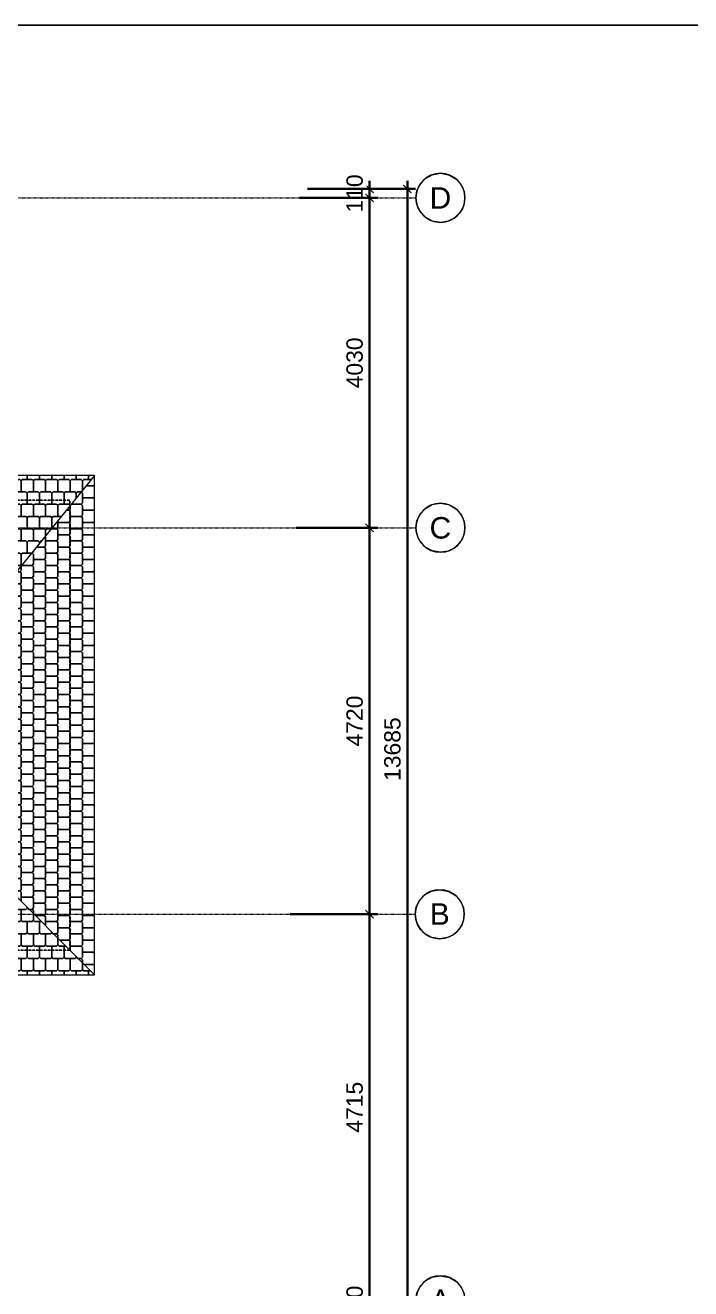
# Model space of a CAD drawing. Header units: millimetres. Extents: x -127141 to 682685, y -1234500 to 49778.
# Drawn here: x 278151 to 286286, y -277934 to -262500 of the extents above; entities that cross this region are included whole.
import ezdxf
from ezdxf.enums import TextEntityAlignment as Align

# ---------------------------------------------------------------- set-up
doc = ezdxf.new("R2010")
doc.units = ezdxf.units.MM
doc.header["$MEASUREMENT"] = 0
doc.set_wipeout_variables(frame=1)
doc.linetypes.add('DASHDOT', pattern=[1, 0.5, -0.25, 0, -0.25])
doc.linetypes.add('HIDDEN', pattern=[0.75, 0.5, -0.25])
for name, color, linetype, lineweight in [('-LINE1', 7, 'Continuous', 18), ('-WALL', 4, 'Continuous', 35), ('A-DIM', 251, 'Continuous', 15), ('A-KY HIEU', 34, 'Continuous', 20), ('A-TRUC', 251, 'DASHDOT', 5)]:
    doc.layers.add(name, color=color, linetype=linetype, lineweight=lineweight)
doc.layers.add('13. NET HATCH', color=251, linetype='Continuous')
doc.layers.add('LUOI GIONG', color=160, linetype='Continuous', plot=False)
doc.styles.add('A1-arial', font='arial.ttf', dxfattribs={"width": 0.8})
doc.styles.get("Standard").update_dxf_attribs({"font": 'arial.ttf'})
doc.dimstyles.new('DIM_LAYOUT A2-A3', dxfattribs={"dimscale": 0, "dimtxt": 2, "dimasz": 1, "dimexe": 1, "dimexo": 0, "dimgap": 0.8, "dimtad": 1, "dimdec": 0, "dimlfac": -1, "dimzin": 0, "dimdsep": 46, "dimtxsty": 'Standard', "dimblk": 'ARCHTICK', "dimcen": 1, "dimdle": 1, "dimclrd": 256, "dimclre": 256, "dimclrt": 7, "dimadec": 0, "dimazin": 0, "dimtfac": 1, "dimtdec": 0, "dimtix": 1, "dimtofl": 0, "dimtmove": 2, "dimatfit": 3, "dimldrblk": 'ARCHTICK', "dimfxl": 1, "dimtfill": 1, "dimtolj": 1, "dimtzin": 0, "dimarcsym": 0})

# ---------------------------------------------------------------- blocks, each defined once
blk = doc.blocks.new('A$C4D045CFB')
at = {"layer": '13. NET HATCH'}
h = blk.add_hatch(dxfattribs=at)
h.set_pattern_fill('MAIGO-12', color=256, scale=300, angle=180)
h.set_pattern_definition([(180, (-90, 1e-14), (-75, -150), [120, -30, 120, -30]), (270, (-75, -15), (75, -150), [135, -165]), (225, (-60, 7e-15), (-75, -150), [21.2132, -403.051]), (315, (-90, 1e-14), (75, -150), [21.2132, -403.051])])
h.paths.add_polyline_path([(1300, 6100), (1300, 5215), (1300, 5230), (1300, 4500), (0, 6100)])
h = blk.add_hatch(dxfattribs=at)
h.set_pattern_fill('MAIGO-12', color=256, scale=300, angle=270)
h.set_pattern_definition([(270, (-2e-14, -90), (150, -75), [120, -30, 120, -30]), (0, (15, -75), (150, 75), [135, -165]), (315, (-1e-14, -60), (150, -75), [21.2132, -403.051]), (45, (-2e-14, -90), (150, 75), [21.2132, -403.051])])
h.paths.add_polyline_path([(0, 6100), (1300, 4500), (1300, 1300), (0, 0)])
h = blk.add_hatch(dxfattribs=at)
h.set_pattern_fill('MAIGO-12', color=256, scale=300)
h.set_pattern_definition([(0, (90, 0), (75, 150), [120, -30, 120, -30]), (90, (75, 15), (-75, 150), [135, -165]), (45, (60, 0), (75, 150), [21.213, -403.051]), (135, (90, 0), (-75, 150), [21.213, -403.051])])
h.paths.add_polyline_path([(1300, 1300), (1300, 0), (0, 0)])
at = {"layer": '-LINE1'}
for p, q in [((0, 0), (0, 6100)), ((0, 6100), (1300, 6100)), ((0, 6100), (1300, 4500)), ((0, 0), (1300, 1300)), ((1300, 0), (0, 0))]:
    blk.add_line(p, q, dxfattribs=at)
at = {"layer": 'Defpoints', "linetype": 'HIDDEN', "ltscale": 5}
blk.add_lwpolyline([(1300, 300), (300, 300), (300, 5800), (1300, 5800)], close=True, dxfattribs=at)
blk = doc.blocks.new('_ArchTick')
at = {"color": 0, "linetype": 'ByBlock', "const_width": 0.15}
blk.add_lwpolyline([(-0.5, -0.5), (0.5, 0.5)], dxfattribs=at)
blk = doc.blocks.new('*D2483')
at = {"layer": 'A-DIM', "lineweight": -2, "transparency": 16777216}
for p, q in [((13636, 17884), (13636, 17984)), ((12917, 17884), (13736, 17884)), ((12917, 17774), (13736, 17774)), ((13636, 17774), (13636, 17674))]:
    blk.add_line(p, q, dxfattribs=at)
at = {"layer": 'Defpoints', "color": 0, "transparency": 16777216}
for p in [(12917, 17884, 0), (12917, 17774, 0)]:
    blk.add_point(p, dxfattribs=at)
at = {"layer": 'A-DIM', "lineweight": -2, "transparency": 16777216, "xscale": 100, "yscale": 100, "zscale": 100}
for p, rotation in [((13636, 17884), 270), ((13636, 17774), 90)]:
    blk.add_blockref('_ArchTick', p, dxfattribs=dict(at, rotation=rotation))
at = {"layer": 'A-DIM', "color": 7, "transparency": 16777216, "insert": (13454, 17829), "char_height": 200, "attachment_point": 5, "rotation": 90, "bg_fill": 3, "box_fill_scale": 1.25, "bg_fill_color": 256, "bg_fill_true_color": 13158600, "bg_fill_transparency": 0}
blk.add_mtext('\\A1;110', dxfattribs=at)
at = {"layer": 'Defpoints', "color": 0, "transparency": 16777216}
blk.add_point((13636, 17774), dxfattribs=at)
blk = doc.blocks.new('*D2490')
at = {"layer": 'A-DIM', "lineweight": -2, "transparency": 16777216}
for p, q in [((12778, 17774), (13736, 17774)), ((13636, 13644), (13636, 17874)), ((12778, 13744), (13736, 13744))]:
    blk.add_line(p, q, dxfattribs=at)
at = {"layer": 'Defpoints', "color": 0, "transparency": 16777216}
for p in [(12778, 17774, 0), (13636, 17774), (12778, 13744, 0)]:
    blk.add_point(p, dxfattribs=at)
at = {"layer": 'A-DIM', "lineweight": -2, "transparency": 16777216, "xscale": 100, "yscale": 100, "zscale": 100}
for p, rotation in [((13636, 17774), 90), ((13636, 13744), 270)]:
    blk.add_blockref('_ArchTick', p, dxfattribs=dict(at, rotation=rotation))
at = {"layer": 'A-DIM', "color": 7, "transparency": 16777216, "insert": (13454, 15759), "char_height": 200, "attachment_point": 5, "rotation": 90, "bg_fill": 3, "box_fill_scale": 1.25, "bg_fill_color": 256, "bg_fill_true_color": 13158600, "bg_fill_transparency": 0}
blk.add_mtext('\\A1;4030', dxfattribs=at)
blk = doc.blocks.new('*D2496')
at = {"layer": 'A-DIM', "lineweight": -2, "transparency": 16777216}
for p, q in [((13636, 4209), (13636, 9124)), ((12665, 9024), (13736, 9024)), ((12665, 4309), (13736, 4309))]:
    blk.add_line(p, q, dxfattribs=at)
at = {"layer": 'Defpoints', "color": 0, "transparency": 16777216}
for p in [(12665, 9024, 0), (13636, 9024), (12665, 4309, 0)]:
    blk.add_point(p, dxfattribs=at)
at = {"layer": 'A-DIM', "lineweight": -2, "transparency": 16777216, "xscale": 100, "yscale": 100, "zscale": 100}
for p, rotation in [((13636, 9024), 90), ((13636, 4309), 270)]:
    blk.add_blockref('_ArchTick', p, dxfattribs=dict(at, rotation=rotation))
at = {"layer": 'A-DIM', "color": 7, "transparency": 16777216, "insert": (13454, 6666), "char_height": 200, "attachment_point": 5, "rotation": 90, "bg_fill": 3, "box_fill_scale": 1.25, "bg_fill_color": 256, "bg_fill_true_color": 13158600, "bg_fill_transparency": 0}
blk.add_mtext('\\A1;4715', dxfattribs=at)
blk = doc.blocks.new('*D2497')
at = {"layer": 'A-DIM', "lineweight": -2, "transparency": 16777216}
for p, q in [((12740, 13744), (13736, 13744)), ((13636, 8924), (13636, 13844)), ((12740, 9024), (13736, 9024))]:
    blk.add_line(p, q, dxfattribs=at)
at = {"layer": 'Defpoints', "color": 0, "transparency": 16777216}
for p in [(12740, 13744, 0), (13636, 13744), (12740, 9024, 0)]:
    blk.add_point(p, dxfattribs=at)
at = {"layer": 'A-DIM', "lineweight": -2, "transparency": 16777216, "xscale": 100, "yscale": 100, "zscale": 100}
for p, rotation in [((13636, 13744), 90), ((13636, 9024), 270)]:
    blk.add_blockref('_ArchTick', p, dxfattribs=dict(at, rotation=rotation))
at = {"layer": 'A-DIM', "color": 7, "transparency": 16777216, "insert": (13454, 11384), "char_height": 200, "attachment_point": 5, "rotation": 90, "bg_fill": 3, "box_fill_scale": 1.25, "bg_fill_color": 256, "bg_fill_true_color": 13158600, "bg_fill_transparency": 0}
blk.add_mtext('\\A1;4720', dxfattribs=at)
blk = doc.blocks.new('Tag - Metric')
blk.add_lwpolyline([(0, 3.44), (-1.1, 3.26), (-2.06, 2.76), (-2.71, 2.12), (-3.13, 1.43), (-3.37, 0.73), (-3.44, 0), (-3.3, -0.99), (-2.83, -1.96), (-2.11, -2.72), (-1.16, -3.24), (0, -3.44), (1.28, -3.19), (2.29, -2.57), (2.96, -1.75), (3.33, -0.88), (3.44, 0), (3.34, 0.84), (3.08, 1.53), (2.65, 2.2), (1.84, 2.91), (1.07, 3.27), (0, 3.44)], close=True)
blk.add_circle((0, 0), 3.44)
at = {"style": 'A1-arial', "flags": 8}
blk.add_attdef('1', text='', height=3, dxfattribs=at).set_placement((0, 0), align=Align.MIDDLE_CENTER)
blk = doc.blocks.new('*D2499')
at = {"layer": 'A-DIM', "lineweight": -2, "transparency": 16777216}
for p, q in [((14098, 17984), (14098, 4099)), ((12879, 17884), (14198, 17884)), ((12879, 4199), (14198, 4199))]:
    blk.add_line(p, q, dxfattribs=at)
at = {"layer": 'Defpoints', "color": 0, "transparency": 16777216}
for p in [(12879, 17884, 0), (12879, 4199, 0), (14098, 4199)]:
    blk.add_point(p, dxfattribs=at)
at = {"layer": 'A-DIM', "lineweight": -2, "transparency": 16777216, "xscale": 100, "yscale": 100, "zscale": 100}
for p, rotation in [((14098, 17884), 90), ((14098, 4199), 270)]:
    blk.add_blockref('_ArchTick', p, dxfattribs=dict(at, rotation=rotation))
at = {"layer": 'A-DIM', "color": 7, "transparency": 16777216, "insert": (13916, 11041), "char_height": 200, "attachment_point": 5, "rotation": 90, "bg_fill": 3, "box_fill_scale": 1.25, "bg_fill_color": 256, "bg_fill_true_color": 13158600, "bg_fill_transparency": 0}
blk.add_mtext('\\A1;13685', dxfattribs=at)
blk = doc.blocks.new('*D2500')
at = {"layer": 'A-DIM', "lineweight": -2, "transparency": 16777216}
for p, q in [((13636, 4309), (13636, 4409)), ((12879, 4309), (13736, 4309)), ((12879, 4199), (13736, 4199)), ((13636, 4199), (13636, 4099))]:
    blk.add_line(p, q, dxfattribs=at)
at = {"layer": 'Defpoints', "color": 0, "transparency": 16777216}
for p in [(12879, 4309, 0), (12879, 4199, 0)]:
    blk.add_point(p, dxfattribs=at)
at = {"layer": 'A-DIM', "lineweight": -2, "transparency": 16777216, "xscale": 100, "yscale": 100, "zscale": 100}
for p, rotation in [((13636, 4309), 270), ((13636, 4199), 90)]:
    blk.add_blockref('_ArchTick', p, dxfattribs=dict(at, rotation=rotation))
at = {"layer": 'A-DIM', "color": 7, "transparency": 16777216, "insert": (13454, 4254), "char_height": 200, "attachment_point": 5, "rotation": 90, "bg_fill": 3, "box_fill_scale": 1.25, "bg_fill_color": 256, "bg_fill_true_color": 13158600, "bg_fill_transparency": 0}
blk.add_mtext('\\A1;110', dxfattribs=at)
at = {"layer": 'Defpoints', "color": 0, "transparency": 16777216}
blk.add_point((13636, 4309), dxfattribs=at)
blk = doc.blocks.new('A$C435fd1c9')
at = {"layer": 'A-KY HIEU'}
ref = blk.add_blockref('Tag - Metric', (14502, 17775.4, 0), dxfattribs=dict(at, xscale=-87.13796474971016, yscale=87.13796474971016, zscale=87.13796474971016, rotation=180))
ref.add_attrib('DETAIL#', 'D', dxfattribs={"layer": '0', "height": 262.5, "style": 'A1-arial'}).set_placement((14502, 17774.3, 0), align=Align.MIDDLE_CENTER)
ref = blk.add_blockref('Tag - Metric', (14502, 13745.4, 0), dxfattribs=dict(at, xscale=-87.13796474971016, yscale=87.13796474971016, zscale=87.13796474971016, rotation=180))
ref.add_attrib('DETAIL#', 'C', dxfattribs={"layer": '0', "height": 262.5, "style": 'A1-arial'}).set_placement((14502, 13744.3, 0), align=Align.MIDDLE_CENTER)
ref = blk.add_blockref('Tag - Metric', (14494, 9023.6, 0), dxfattribs=dict(at, xscale=-87.13796474971016, yscale=87.13796474971016, zscale=87.13796474971016, rotation=180))
ref.add_attrib('DETAIL#', 'B', dxfattribs={"layer": '0', "height": 262.5, "style": 'A1-arial'}).set_placement((14494, 9027.2, 0), align=Align.MIDDLE_CENTER)
ref = blk.add_blockref('Tag - Metric', (14502.2, 4308.7, 0), dxfattribs=dict(at, xscale=-87.13796474971016, yscale=87.13796474971016, zscale=87.13796474971016, rotation=180))
ref.add_attrib('DETAIL#', 'A', dxfattribs={"layer": '0', "height": 262.5, "style": 'A1-arial'}).set_placement((14502.2, 4308.7, 0), align=Align.MIDDLE_CENTER)
at = {"layer": 'A-DIM'}
for base, p1, p2, angle, picture, middle in [((13635.9, 17773.6, 0), (12916.8, 17883.6, 0), (12916.8, 17773.6, 0), 90, '*D2483', (13453.8, 17828.6, 0)), ((13636, 9023.6, 0), (12665, 4308.7, 0), (12664.9, 9023.6, 0), 270, '*D2496', (13453.9, 6666.1, 0))]:
    dim = blk.add_linear_dim(base=base, p1=p1, p2=p2, angle=angle, dimstyle='DIM_LAYOUT A2-A3', override={"dimscale": 100}, dxfattribs=at)
    dim.commit()
    dim.dimension.update_dxf_attribs({"geometry": picture, "text_midpoint": middle})
dim = blk.add_linear_dim(base=(13635.9, 17773.6, 0), p1=(12777.9, 13743.6, 0), p2=(12777.9, 17773.6, 0), angle=270, dimstyle='DIM_LAYOUT A2-A3', override={"dimscale": 100}, dxfattribs=at)
dim.commit()
dim.dimension.update_dxf_attribs({"geometry": '*D2490', "text_midpoint": (13453.7, 15758.6, 0)})
dim = blk.add_linear_dim(base=(13635.9, 13743.6, 0), p1=(12740.2, 9023.6, 0), p2=(12740.2, 13743.6, 0), angle=270, dimstyle='DIM_LAYOUT A2-A3', override={"dimscale": 100}, dxfattribs=at)
dim.commit()
dim.dimension.update_dxf_attribs({"geometry": '*D2497', "text_midpoint": (13453.8, 11383.6, 0)})
dim = blk.add_linear_dim(base=(14098.4, 4198.7, 0), p1=(12879.1, 17883.6, 0), p2=(12879.2, 4198.7, 0), angle=90, dimstyle='DIM_LAYOUT A2-A3', override={"dimscale": 100}, dxfattribs=at)
dim.commit()
dim.dimension.update_dxf_attribs({"geometry": '*D2499', "text_midpoint": (13916.2, 11041.1, 0)})
at = {"layer": 'A-TRUC', "ltscale": 3}
for p, q in [((655.4, 17773.6), (14202.7, 17773.6, 0)), ((655.4, 13743.6), (14202.7, 13743.6, 0)), ((655.4, 9023.6), (14202.7, 9023.6, 0))]:
    blk.add_line(p, q, dxfattribs=at)
at = {"layer": 'A-DIM'}
dim = blk.add_linear_dim(base=(13636, 4308.7, 0), p1=(12879.2, 4198.7, 0), p2=(12879.2, 4308.7, 0), angle=90, dimstyle='DIM_LAYOUT A2-A3', override={"dimscale": 100}, dxfattribs=at)
dim.commit()
dim.dimension.update_dxf_attribs({"geometry": '*D2500', "text_midpoint": (13453.9, 4253.7, 0)})

msp = doc.modelspace()

# ---------------------------------------------------------------- linework, layer by layer
at = {"layer": 'LUOI GIONG'}
msp.add_lwpolyline([(270697.5, -262500), (295697.5, -262500), (295697.5, -287500), (270697.5, -287500)], close=True, dxfattribs=at)

# ---------------------------------------------------------------- block references
at = {"layer": '-WALL', "xscale": -1}
msp.add_blockref('A$C4D045CFB', (278997.5, -274100.3), dxfattribs=at)

# ---------------------------------------------------------------- next in the draw order: block references
at = {"layer": '-WALL'}
msp.add_blockref('A$C435fd1c9', (268723.6, -282383.6, 0), dxfattribs=at)

doc.saveas('drawing.dxf')
